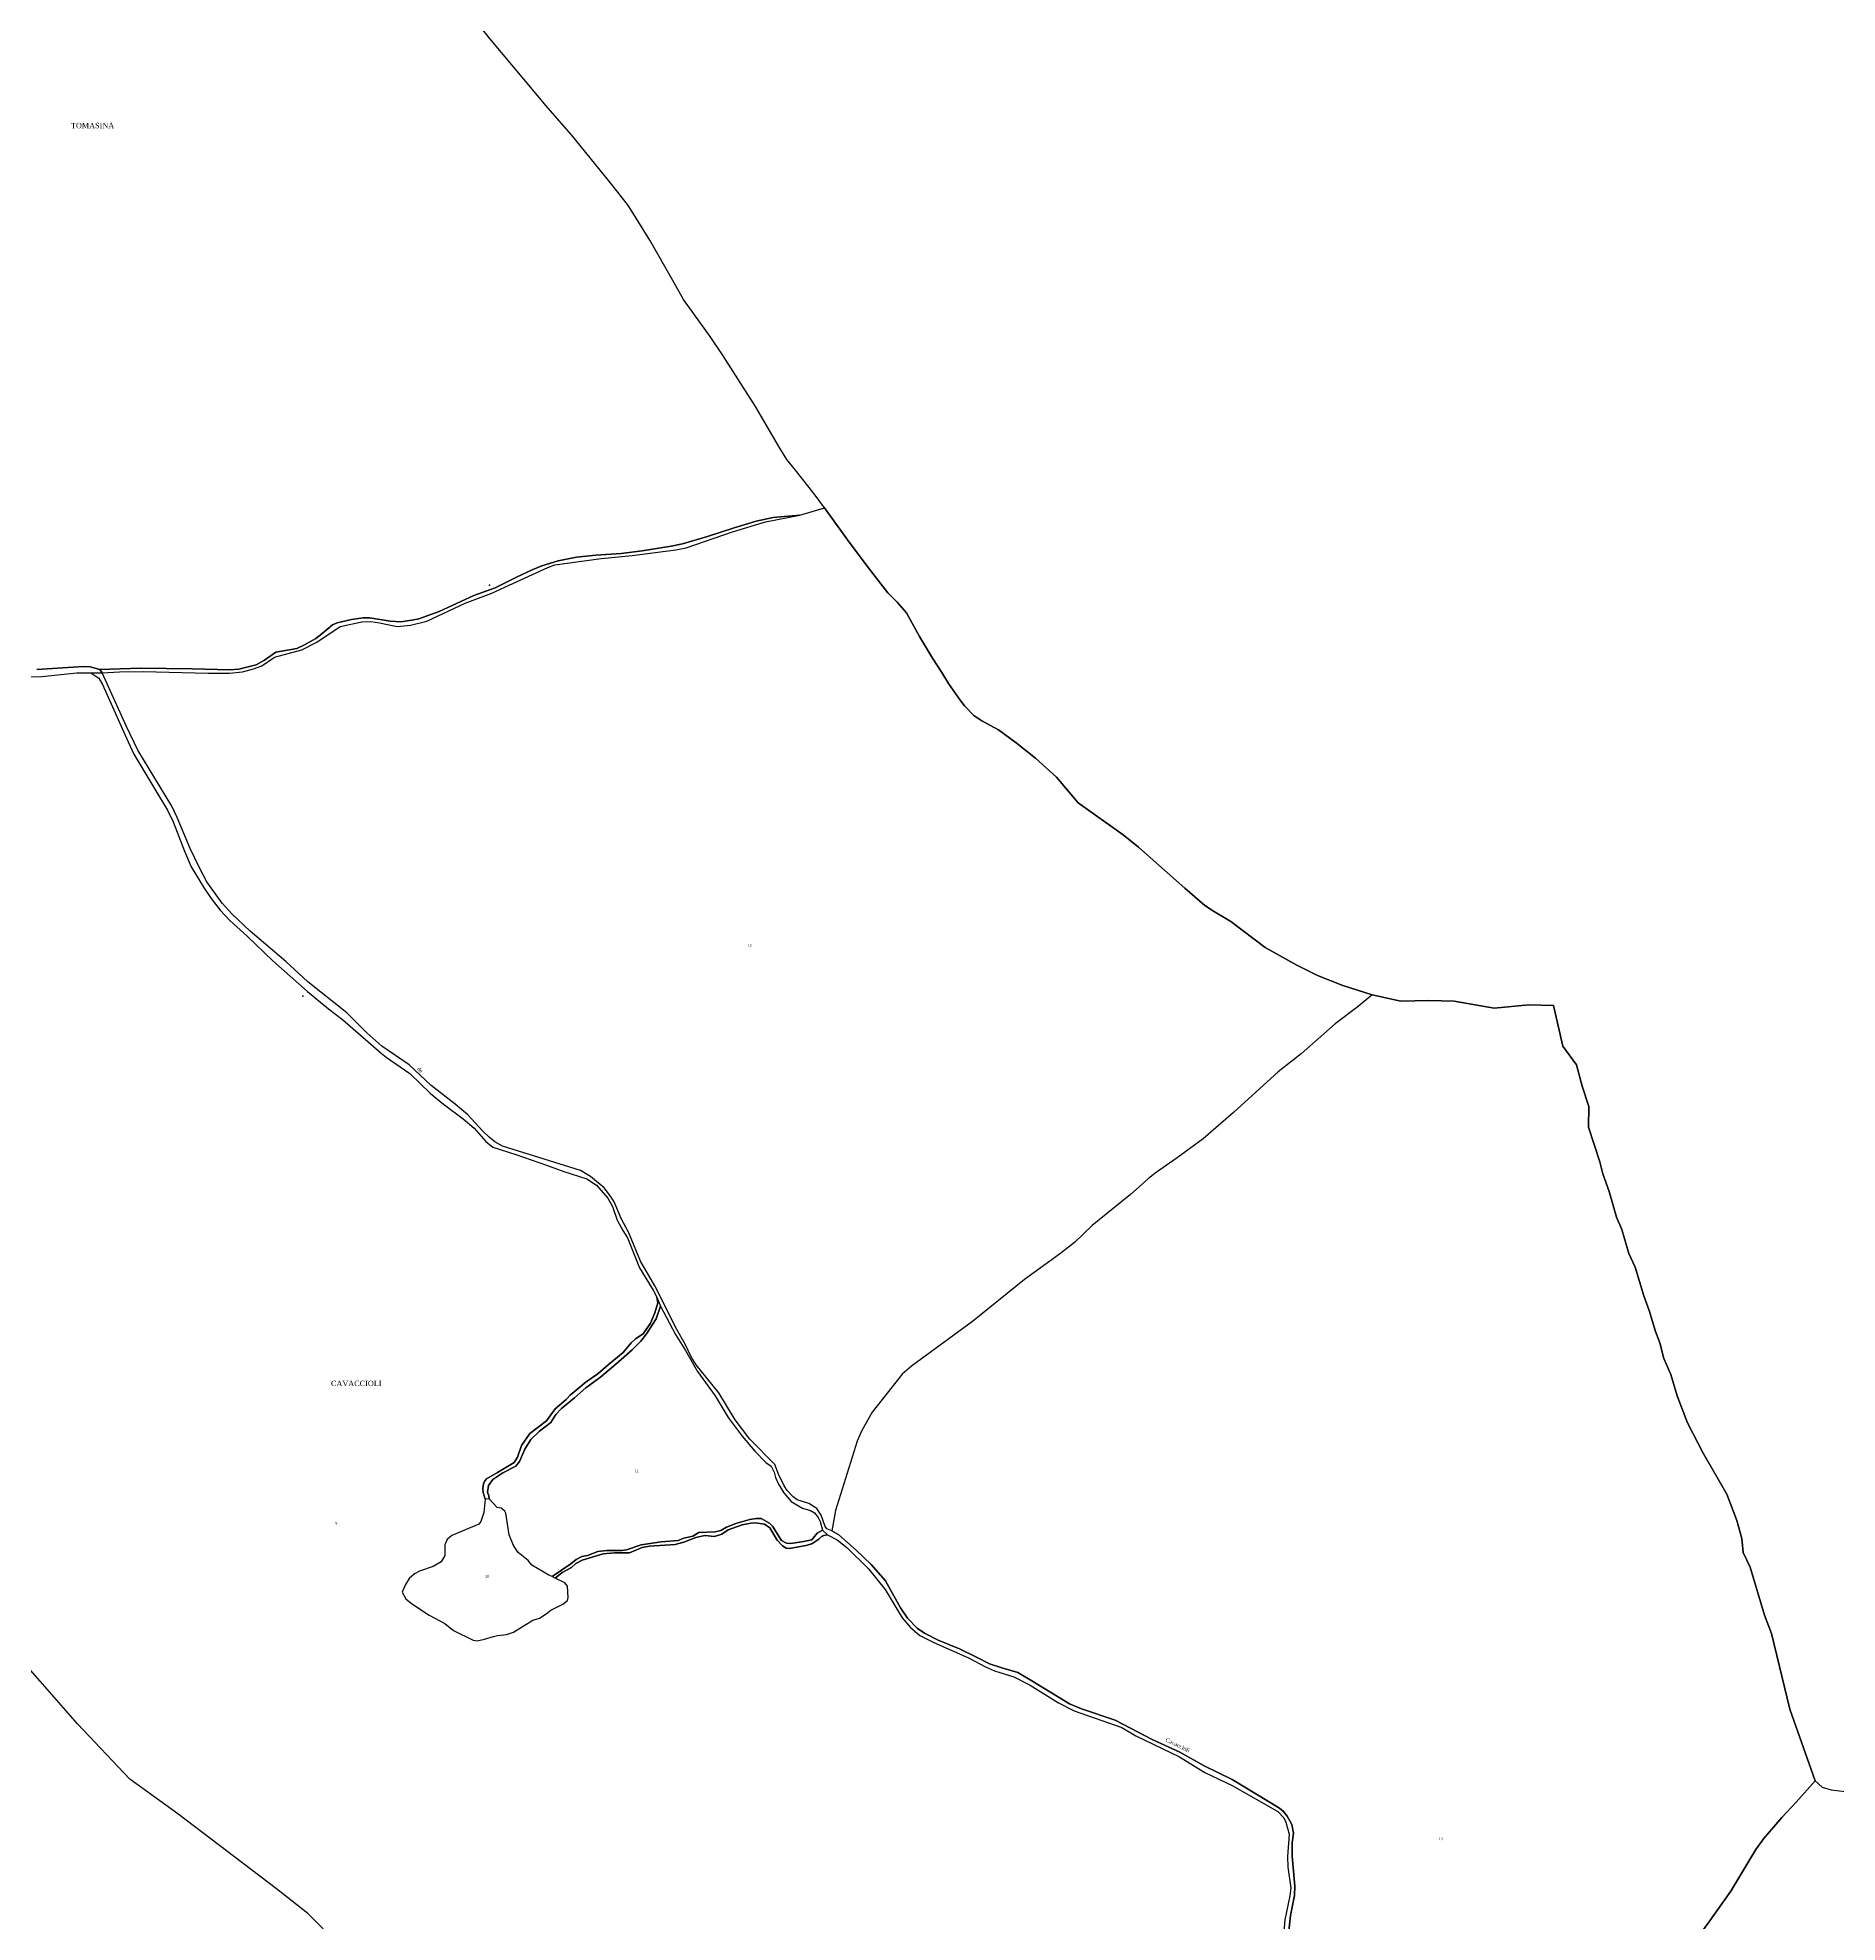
# Model space of a CAD drawing. Extents: x 1197506 to 1206978, y 6141540 to 6151741.
# Drawn here: x 1198907 to 1200248, y 6143154 to 6144558 of the extents above; entities that cross this region are included whole.
import ezdxf

# ---------------------------------------------------------------- set-up
doc = ezdxf.new("R2010")
doc.units = 0
doc.linetypes.add('CONTINU', pattern=[0])
doc.layers.get('0').update_dxf_attribs({"linetype": 'CONTINU'})
for name, color, linetype in [('1FLECHEFL', 7, 'CONTINU'), ('1LIEUDIT', 7, 'CONTINU'), ('1PARCELLE', 7, 'CONTINU'), ('1SECTION', 7, 'CONTINU'), ('1SUBDSECT', 7, 'CONTINU'), ('1TRONFLUV', 7, 'CONTINU'), ('3EAU', 7, 'CONTINU'), ('3LIEUDITTEX', 7, 'CONTINU'), ('3PARCELLETEX', 7, 'CONTINU'), ('3TRONFLUVTEX', 7, 'CONTINU')]:
    doc.layers.add(name, color=color, linetype=linetype)
doc.styles.get("Standard").update_dxf_attribs({"font": 'Times New Roman'})

# ---------------------------------------------------------------- blocks, each defined once
blk = doc.blocks.new('FLECHRU1')
blk.add_point((0, 0))

msp = doc.modelspace()

# ---------------------------------------------------------------- linework, layer by layer
at = {"layer": '1LIEUDIT'}
for points in [[(1198899.99, 6144081.8), (1198910.17, 6144081.93), (1198936.37, 6144084.62), (1198946.72, 6144084.56), (1198946.72, 6144084.56), (1198955.25, 6144084.76), (1198968.19, 6144085.37), (1198985.8, 6144085.67), (1199034.1, 6144084.47), (1199050.1, 6144084.54), (1199059.71, 6144085.52), (1199068.08, 6144087.56), (1199074.14, 6144089.92), (1199083.59, 6144096.22), (1199104.09, 6144101.84), (1199115.19, 6144107.54), (1199132.51, 6144119.25), (1199148.63, 6144122.64), (1199155.38, 6144122.82), (1199161.92, 6144121.92), (1199174.95, 6144119.3), (1199184.99, 6144120.21), (1199197.11, 6144123.2), (1199225.56, 6144136.55), (1199245.46, 6144144.08), (1199258.53, 6144150.03), (1199287.26, 6144163.04), (1199292.42, 6144165), (1199326.91, 6144169.83), (1199350.16, 6144172.01), (1199382.75, 6144176.32), (1199390.36, 6144177.76), (1199424.91, 6144189.8), (1199449.5, 6144197.21), (1199474.97, 6144202.07), (1199493.28, 6144207.57), (1199486.39, 6144217.07), (1199472.71, 6144234.32), (1199465.41, 6144243.58), (1199460.13, 6144252.14), (1199441.89, 6144283.14), (1199417.99, 6144320.69), (1199408.27, 6144335.16), (1199388.29, 6144362.86), (1199380.28, 6144376.99), (1199363.18, 6144406.84), (1199347.29, 6144432.51), (1199339.4, 6144442.64), (1199332.64, 6144451.06), (1199304.9, 6144485.38), (1199287.19, 6144505.63), (1199243.74, 6144557.53), (1199216.45, 6144591.96)], [(1198899.99, 6144081.8), (1198910.17, 6144081.93), (1198936.37, 6144084.62), (1198946.72, 6144084.56), (1198946.72, 6144084.56), (1198955.25, 6144084.76), (1198968.19, 6144085.37), (1198985.8, 6144085.67), (1199034.1, 6144084.47), (1199050.1, 6144084.54), (1199059.71, 6144085.52), (1199068.08, 6144087.56), (1199074.14, 6144089.92), (1199083.59, 6144096.22), (1199104.09, 6144101.84), (1199115.19, 6144107.54), (1199132.51, 6144119.25), (1199148.63, 6144122.64), (1199155.38, 6144122.82), (1199161.92, 6144121.92), (1199174.95, 6144119.3), (1199184.99, 6144120.21), (1199197.11, 6144123.2), (1199225.56, 6144136.55), (1199245.46, 6144144.08), (1199258.53, 6144150.03), (1199287.26, 6144163.04), (1199292.42, 6144165), (1199326.91, 6144169.83), (1199350.16, 6144172.01), (1199382.75, 6144176.32), (1199390.36, 6144177.76), (1199424.91, 6144189.8), (1199449.5, 6144197.21), (1199474.97, 6144202.07), (1199493.28, 6144207.57), (1199511.86, 6144181.89), (1199527.69, 6144160.98), (1199540.5, 6144144.36), (1199547.46, 6144137.37), (1199554.39, 6144129.26), (1199564.18, 6144111.65), (1199573.79, 6144095.64), (1199580.78, 6144085), (1199585.74, 6144076.64), (1199594.42, 6144064.4), (1199597.79, 6144060.11), (1199604.53, 6144052.88), (1199610.56, 6144048.88), (1199622.91, 6144042.19), (1199636.18, 6144032.65), (1199650.51, 6144021.03), (1199666.35, 6144006.95), (1199682.38, 6143987.76), (1199715.87, 6143964.06), (1199727.25, 6143954.76), (1199742.52, 6143941.43), (1199761.88, 6143924.26), (1199776.84, 6143911.42), (1199783.27, 6143907.03), (1199796.23, 6143899.51), (1199821.79, 6143880.17), (1199845.24, 6143866.83), (1199860.79, 6143859.29), (1199879.54, 6143851.7), (1199901.47, 6143844.75), (1199922.87, 6143840.04), (1199943.74, 6143840.55), (1199962.39, 6143839.99), (1199992.3, 6143835), (1200018.16, 6143837.47), (1200036.59, 6143836.79), (1200043.53, 6143806.69), (1200053.58, 6143792.58), (1200057.95, 6143776.68), (1200062.72, 6143761.59), (1200062.65, 6143746.22), (1200071.09, 6143720.44), (1200073.38, 6143711.4), (1200078.09, 6143698.23), (1200083.43, 6143679.32), (1200087.33, 6143669.92), (1200092.57, 6143652.09), (1200097.23, 6143642.03), (1200103.69, 6143620.68), (1200107.9, 6143609.69), (1200112.43, 6143594.02), (1200115.81, 6143585.64), (1200118.66, 6143573.94), (1200123.91, 6143562.13), (1200128.67, 6143546.2), (1200136.36, 6143526.11), (1200147.94, 6143503.54), (1200165.7, 6143472.85), (1200172.99, 6143453.32), (1200176.74, 6143439.79), (1200177.72, 6143429.32), (1200183.01, 6143418.49), (1200193.8, 6143382.81), (1200199.03, 6143369.15), (1200212.49, 6143312.78), (1200222.74, 6143283.97), (1200231.48, 6143259.42), (1200217.23, 6143243.39), (1200206.73, 6143232.08), (1200192.95, 6143216.16), (1200187.14, 6143208.17), (1200168.61, 6143177.25), (1200152.33, 6143154.11), (1200137.3, 6143133.67)], [(1199130.96, 6143137.59), (1199108.36, 6143160.56), (1199085.17, 6143179.03), (1199011.71, 6143234.83), (1198975.82, 6143260.49), (1198936.96, 6143301.91), (1198909.13, 6143333.66), (1198866.87, 6143381.63)], [(1199130.96, 6143137.59), (1199108.36, 6143160.56), (1199085.17, 6143179.03), (1199011.71, 6143234.83), (1198975.82, 6143260.49), (1198936.96, 6143301.91), (1198909.13, 6143333.66), (1198866.87, 6143381.63)]]:
    msp.add_lwpolyline(points, dxfattribs=at)
at = {"layer": '1PARCELLE'}
for points in [[(1198906.57, 6144087.17), (1198941.44, 6144089.47), (1198946.34, 6144089.08), (1198953.39, 6144087.04), (1198983.78, 6144088.05), (1199022.2, 6144087.59), (1199050.6, 6144087.02), (1199057.07, 6144087.42), (1199069.97, 6144090.63), (1199076.07, 6144094.11), (1199084.58, 6144099.94), (1199100.32, 6144102.81), (1199105.42, 6144105.22), (1199114.43, 6144110.28), (1199118.83, 6144113.77), (1199126.92, 6144120.4), (1199130.37, 6144122.03), (1199140.94, 6144124.32), (1199149.75, 6144125.57), (1199154.57, 6144125.54), (1199169.71, 6144123.27), (1199177.81, 6144122.69), (1199185.86, 6144123.81), (1199191.13, 6144124.89), (1199206.43, 6144130.46), (1199232.21, 6144142.24), (1199248.09, 6144147.9), (1199263.91, 6144156), (1199275.51, 6144161.46), (1199282.71, 6144164.36), (1199294.95, 6144168.05), (1199308.53, 6144170.95), (1199322.95, 6144172.2), (1199341.96, 6144173.55), (1199357.51, 6144175.42), (1199379.13, 6144178.95), (1199387.63, 6144180.7), (1199406.11, 6144186.13), (1199426.21, 6144192.65), (1199442.43, 6144197.57), (1199455.22, 6144200.34), (1199474.97, 6144202.07), (1199493.28, 6144207.57), (1199486.39, 6144217.07), (1199472.71, 6144234.32), (1199465.41, 6144243.58), (1199460.13, 6144252.14), (1199441.89, 6144283.14), (1199417.99, 6144320.69), (1199408.27, 6144335.16), (1199388.29, 6144362.86), (1199380.28, 6144376.99), (1199363.18, 6144406.84), (1199347.29, 6144432.51), (1199339.4, 6144442.64), (1199332.64, 6144451.06), (1199304.9, 6144485.38), (1199287.19, 6144505.63), (1199243.74, 6144557.53), (1199216.45, 6144591.96)], [(1198899.99, 6144081.8), (1198910.17, 6144081.93), (1198936.37, 6144084.62), (1198946.72, 6144084.56), (1198952.73, 6144080.82), (1198955.43, 6144075.98), (1198974.49, 6144033.22), (1198978.87, 6144024), (1198994.48, 6143997.97), (1199003.96, 6143982.36), (1199008.13, 6143973.79), (1199016.51, 6143951.74), (1199021.62, 6143940.28), (1199031.27, 6143924.24), (1199036.36, 6143916.57), (1199043.03, 6143907.82), (1199050.2, 6143900.38), (1199063.33, 6143888.54), (1199082.48, 6143870.15), (1199108.32, 6143847.3), (1199123.89, 6143834.31), (1199134.38, 6143826.51), (1199163, 6143801.47), (1199166.84, 6143798.49), (1199184.44, 6143786.22), (1199199.78, 6143771.35), (1199209.5, 6143763.36), (1199224.25, 6143752.57), (1199232.35, 6143745.45), (1199241.16, 6143735.47), (1199246.26, 6143731.24), (1199263.48, 6143725.84), (1199286.37, 6143717.89), (1199299.08, 6143713.16), (1199316.3, 6143707.79), (1199323.51, 6143703.15), (1199331.87, 6143693.45), (1199335.55, 6143687.06), (1199338.96, 6143677), (1199343.19, 6143669.17), (1199346.71, 6143663.7), (1199355.49, 6143641.41), (1199365.79, 6143624.76), (1199368.52, 6143619.67), (1199369.14, 6143615.31), (1199367.02, 6143607.89), (1199363.64, 6143600.3), (1199358.33, 6143592.4), (1199352.6, 6143588.69), (1199349.37, 6143585.59), (1199343.45, 6143578.36), (1199332.32, 6143569.12), (1199324.42, 6143562.55), (1199315.75, 6143556.59), (1199303.87, 6143546.53), (1199301, 6143543.46), (1199292.75, 6143536.48), (1199286.31, 6143527.49), (1199273.76, 6143518.01), (1199267.77, 6143509.26), (1199264.76, 6143500.53), (1199262.15, 6143496.45), (1199249.75, 6143489.07), (1199241.57, 6143484.37), (1199240.02, 6143482.24), (1199239.41, 6143480.63), (1199238.91, 6143477.21), (1199239.17, 6143474.08), (1199240.61, 6143469.06), (1199239.59, 6143459.19), (1199237.25, 6143452.45), (1199235.94, 6143450.51), (1199215.66, 6143442.21), (1199212.37, 6143439.06), (1199210.49, 6143435.07), (1199210.56, 6143427.2), (1199207.68, 6143422.59), (1199201.74, 6143418.94), (1199191.76, 6143415.47), (1199188.04, 6143413.65), (1199183.96, 6143409.99), (1199181.25, 6143405.69), (1199178.84, 6143399.8), (1199181.44, 6143394.89), (1199185.8, 6143391.46), (1199198.81, 6143382.72), (1199210.46, 6143376.53), (1199216.9, 6143371.42), (1199231.65, 6143364.02), (1199234.58, 6143363.72), (1199240.01, 6143364.87), (1199246.83, 6143366.99), (1199249.82, 6143367.56), (1199256.55, 6143368.28), (1199261.57, 6143370.08), (1199276.08, 6143378.98), (1199281.15, 6143380.61), (1199286.1, 6143383.66), (1199289.59, 6143386.53), (1199298.52, 6143390.9), (1199301.91, 6143393.61), (1199302.5, 6143395.91), (1199302.01, 6143404.43), (1199300.02, 6143406.93), (1199292.76, 6143410.42), (1199298.01, 6143414.43), (1199304.89, 6143418.25), (1199308.23, 6143421.14), (1199312.95, 6143423.67), (1199328.53, 6143428.51), (1199337.03, 6143429.09), (1199348.2, 6143429.22), (1199357.59, 6143433.06), (1199362.95, 6143434.08), (1199382.07, 6143435.5), (1199388.47, 6143437.09), (1199397.63, 6143440.66), (1199404.12, 6143442), (1199411.45, 6143441.47), (1199416.89, 6143443.11), (1199421.71, 6143446.27), (1199432.16, 6143450.1), (1199438.48, 6143451.38), (1199441.81, 6143451.63), (1199448.73, 6143450.58), (1199452.61, 6143447.8), (1199458.16, 6143438.69), (1199462.11, 6143434.29), (1199464.82, 6143432.64), (1199467.2, 6143432.42), (1199479.54, 6143434.65), (1199483.92, 6143435.94), (1199489.05, 6143439.32), (1199491.14, 6143441.33), (1199492.87, 6143442.18), (1199495.74, 6143442.62), (1199502.91, 6143438.88), (1199509.95, 6143433.24), (1199526.25, 6143417.34), (1199538.69, 6143402), (1199551.16, 6143380.77), (1199557.51, 6143373.5), (1199564.34, 6143367.73), (1199574.86, 6143362.3), (1199600.65, 6143350.99), (1199613.24, 6143344.28), (1199620.04, 6143341.38), (1199634.46, 6143336.75), (1199646.56, 6143330.59), (1199667.63, 6143317.51), (1199679.44, 6143311.49), (1199714.98, 6143299.02), (1199725.35, 6143292.96), (1199757.9, 6143277.32), (1199776.7, 6143265.59), (1199797.04, 6143255.83), (1199831.18, 6143236.46), (1199835.72, 6143231.76), (1199837.13, 6143228.69), (1199839.49, 6143219.6), (1199838.23, 6143203.01), (1199838.63, 6143195.14), (1199840.85, 6143179.67), (1199840.12, 6143173.82), (1199836.37, 6143155.88), (1199835.72, 6143147.11)], [(1200137.3, 6143133.67), (1200152.33, 6143154.11), (1200168.61, 6143177.25), (1200187.14, 6143208.17), (1200192.95, 6143216.16), (1200206.73, 6143232.08), (1200217.23, 6143243.39), (1200231.48, 6143259.42), (1200222.74, 6143283.97), (1200212.49, 6143312.78), (1200199.03, 6143369.15), (1200193.8, 6143382.81), (1200183.01, 6143418.49), (1200177.72, 6143429.32), (1200176.74, 6143439.79), (1200172.99, 6143453.32), (1200165.7, 6143472.85), (1200147.94, 6143503.54), (1200136.36, 6143526.11), (1200128.67, 6143546.2), (1200123.91, 6143562.13), (1200118.66, 6143573.94), (1200115.81, 6143585.64), (1200112.43, 6143594.02), (1200107.9, 6143609.69), (1200103.69, 6143620.68), (1200097.23, 6143642.03), (1200092.57, 6143652.09), (1200087.33, 6143669.92), (1200083.43, 6143679.32), (1200078.09, 6143698.23), (1200073.38, 6143711.4), (1200071.09, 6143720.44), (1200062.65, 6143746.22), (1200062.72, 6143761.59), (1200057.95, 6143776.68), (1200053.58, 6143792.58), (1200043.53, 6143806.69), (1200036.59, 6143836.79), (1200018.16, 6143837.47), (1199992.3, 6143835), (1199962.39, 6143839.99), (1199943.74, 6143840.55), (1199922.87, 6143840.04), (1199901.47, 6143844.75), (1199891.09, 6143836.18), (1199873.88, 6143823.17), (1199848.41, 6143800.83), (1199831.28, 6143787.54), (1199798.1, 6143757.23), (1199775.6, 6143737.57), (1199756.17, 6143723.5), (1199739.79, 6143712.04), (1199734.47, 6143707.7), (1199721.41, 6143696.19), (1199692.75, 6143673.06), (1199679.62, 6143660.37), (1199668.43, 6143651.65), (1199642.32, 6143632.82), (1199603.55, 6143601.45), (1199558.24, 6143568.16), (1199551.34, 6143562.23), (1199528.83, 6143534.04), (1199521.22, 6143520.22), (1199517.81, 6143512.25), (1199501.68, 6143460.65), (1199498.81, 6143445.62), (1199504.05, 6143442.61), (1199517.08, 6143431.13), (1199528.12, 6143420.47), (1199538.82, 6143408.24), (1199550.07, 6143388.32), (1199555.15, 6143380.57), (1199562.44, 6143373.01), (1199567.88, 6143369.38), (1199577.95, 6143364.26), (1199594.05, 6143357.64), (1199606.67, 6143351.35), (1199616.35, 6143346.51), (1199625.46, 6143343.59), (1199637.42, 6143340.04), (1199647.86, 6143333.8), (1199675.82, 6143316.66), (1199684.9, 6143312.97), (1199709.82, 6143304.46), (1199721.93, 6143298.32), (1199737.49, 6143290.14), (1199758.2, 6143280.64), (1199776.17, 6143270.65), (1199797.01, 6143260.43), (1199832.34, 6143239.04), (1199835.42, 6143236.52), (1199838.19, 6143233.1), (1199841.6, 6143226.78), (1199842.89, 6143220.37), (1199841.91, 6143213.12), (1199841.83, 6143203.29), (1199843.89, 6143180.79), (1199843.64, 6143174.04), (1199840.68, 6143158.99), (1199839.34, 6143147.33)], [(1199130.96, 6143137.59), (1199108.36, 6143160.56), (1199085.17, 6143179.03), (1199011.71, 6143234.83), (1198975.82, 6143260.49), (1198936.96, 6143301.91), (1198909.13, 6143333.66), (1198866.87, 6143381.63)], [(1199130.96, 6143137.59), (1199108.36, 6143160.56), (1199085.17, 6143179.03), (1199011.71, 6143234.83), (1198975.82, 6143260.49), (1198936.96, 6143301.91), (1198909.13, 6143333.66), (1198866.87, 6143381.63)]]:
    msp.add_lwpolyline(points, dxfattribs=at)
for points in [[(1199901.47, 6143844.75), (1199891.09, 6143836.18), (1199873.88, 6143823.17), (1199848.41, 6143800.83), (1199831.28, 6143787.54), (1199798.1, 6143757.23), (1199775.6, 6143737.57), (1199756.17, 6143723.5), (1199739.79, 6143712.04), (1199734.47, 6143707.7), (1199721.41, 6143696.19), (1199692.75, 6143673.06), (1199679.62, 6143660.37), (1199668.43, 6143651.65), (1199642.32, 6143632.82), (1199603.55, 6143601.45), (1199558.24, 6143568.16), (1199551.34, 6143562.23), (1199528.83, 6143534.04), (1199521.22, 6143520.22), (1199517.81, 6143512.25), (1199501.68, 6143460.65), (1199498.81, 6143445.62), (1199495.24, 6143446.98), (1199493.88, 6143448.77), (1199490.84, 6143457.22), (1199487.7, 6143462.32), (1199481.6, 6143466.03), (1199473.05, 6143468.74), (1199470.04, 6143470.86), (1199465.67, 6143475.51), (1199463.42, 6143478.97), (1199459.09, 6143487.7), (1199456.48, 6143495.06), (1199437.83, 6143513.93), (1199426.93, 6143528.35), (1199414.64, 6143548.42), (1199397.69, 6143569.18), (1199393.96, 6143575.26), (1199389.56, 6143584.7), (1199383.41, 6143595.51), (1199366.93, 6143627.99), (1199356.43, 6143646.46), (1199347.63, 6143667.49), (1199341.93, 6143678.1), (1199336.71, 6143690.58), (1199333.86, 6143694.81), (1199329.18, 6143701.01), (1199319.13, 6143709.45), (1199311.63, 6143713.93), (1199253.58, 6143732.12), (1199247.77, 6143735.25), (1199243.48, 6143738.81), (1199238.72, 6143743.25), (1199227.56, 6143755.32), (1199218.33, 6143763.43), (1199200.34, 6143777.32), (1199183.88, 6143792.57), (1199163.62, 6143806.66), (1199152.35, 6143816.5), (1199137.49, 6143831.32), (1199108.53, 6143854.45), (1199091.98, 6143869.59), (1199065.52, 6143892.34), (1199051.79, 6143905.24), (1199044.55, 6143913.19), (1199033.26, 6143928.99), (1199027.67, 6143939.47), (1199020.71, 6143953.78), (1199011, 6143976.99), (1199007.21, 6143985.27), (1198981.79, 6144027), (1198973.38, 6144044.8), (1198955.25, 6144084.76), (1198968.19, 6144085.37), (1198985.8, 6144085.67), (1199034.1, 6144084.47), (1199050.1, 6144084.54), (1199059.71, 6144085.52), (1199068.08, 6144087.56), (1199074.14, 6144089.92), (1199083.59, 6144096.22), (1199104.09, 6144101.84), (1199115.19, 6144107.54), (1199132.51, 6144119.25), (1199148.63, 6144122.64), (1199155.38, 6144122.82), (1199161.92, 6144121.92), (1199174.95, 6144119.3), (1199184.99, 6144120.21), (1199197.11, 6144123.2), (1199225.56, 6144136.55), (1199245.46, 6144144.08), (1199258.53, 6144150.03), (1199287.26, 6144163.04), (1199292.42, 6144165), (1199326.91, 6144169.83), (1199350.16, 6144172.01), (1199382.75, 6144176.32), (1199390.36, 6144177.76), (1199424.91, 6144189.8), (1199449.5, 6144197.21), (1199474.97, 6144202.07), (1199493.28, 6144207.57), (1199511.86, 6144181.89), (1199527.69, 6144160.98), (1199540.5, 6144144.36), (1199547.46, 6144137.37), (1199554.39, 6144129.26), (1199564.18, 6144111.65), (1199573.79, 6144095.64), (1199580.78, 6144085), (1199585.74, 6144076.64), (1199594.42, 6144064.4), (1199597.79, 6144060.11), (1199604.53, 6144052.88), (1199610.56, 6144048.88), (1199622.91, 6144042.19), (1199636.18, 6144032.65), (1199650.51, 6144021.03), (1199666.35, 6144006.95), (1199682.38, 6143987.76), (1199715.87, 6143964.06), (1199727.25, 6143954.76), (1199742.52, 6143941.43), (1199761.88, 6143924.26), (1199776.84, 6143911.42), (1199783.27, 6143907.03), (1199796.23, 6143899.51), (1199821.79, 6143880.17), (1199845.24, 6143866.83), (1199860.79, 6143859.29), (1199879.54, 6143851.7), (1199901.47, 6143844.75)], [(1199243.59, 6143469.42), (1199243.41, 6143471.73), (1199242.38, 6143474.34), (1199243.18, 6143479.24), (1199246.4, 6143483.78), (1199253.7, 6143488.68), (1199263.41, 6143493.83), (1199266.2, 6143497.21), (1199270.07, 6143506.29), (1199274.52, 6143513.57), (1199281.17, 6143519.73), (1199289.53, 6143526.18), (1199293.15, 6143532.34), (1199297.48, 6143536.81), (1199307.18, 6143544.66), (1199315.55, 6143552.18), (1199326.65, 6143560.28), (1199337.98, 6143569.65), (1199350.19, 6143580.45), (1199356.55, 6143586.8), (1199360.9, 6143592.2), (1199367.9, 6143603.61), (1199371.27, 6143612.97), (1199382.34, 6143591.87), (1199389.95, 6143579.8), (1199398.77, 6143564.14), (1199411.84, 6143546.19), (1199421.67, 6143529.9), (1199432.06, 6143516.18), (1199441.39, 6143504.83), (1199449.74, 6143496.59), (1199453.69, 6143493.64), (1199455.9, 6143489.34), (1199456.91, 6143485.33), (1199459.08, 6143480.23), (1199463.07, 6143473.79), (1199468.56, 6143467.43), (1199476.94, 6143462.57), (1199483, 6143460.81), (1199485.82, 6143458.95), (1199488.59, 6143455.51), (1199490.06, 6143452.42), (1199491.82, 6143446.01), (1199488.02, 6143443.91), (1199483.88, 6143438.82), (1199477.78, 6143437.51), (1199468.19, 6143436.07), (1199465.08, 6143436.28), (1199461.46, 6143438.49), (1199454.54, 6143449.15), (1199452.35, 6143451.34), (1199446.31, 6143454.7), (1199442.6, 6143454.85), (1199437.65, 6143454.02), (1199427.21, 6143451.07), (1199420.5, 6143448.31), (1199416.04, 6143445.72), (1199411.94, 6143444.82), (1199399.87, 6143444.22), (1199395.24, 6143441.68), (1199388.64, 6143440.14), (1199384.36, 6143438.27), (1199371.71, 6143437.27), (1199356.82, 6143435.27), (1199345.84, 6143431.42), (1199342.37, 6143431.01), (1199331.16, 6143431.03), (1199324.41, 6143430.25), (1199316.72, 6143427.32), (1199312.66, 6143426.48), (1199308.42, 6143424.12), (1199304.32, 6143420.88), (1199290.59, 6143411.55), (1199287.95, 6143412.55), (1199275.33, 6143420.05), (1199272.57, 6143423.4), (1199265.2, 6143429.52), (1199261.73, 6143434.65), (1199258.46, 6143442.55), (1199256.05, 6143458.72), (1199255.22, 6143460.14), (1199252.43, 6143462.48), (1199249.44, 6143462.84), (1199243.59, 6143469.42)], [(1199240.61, 6143469.06), (1199239.59, 6143459.19), (1199237.25, 6143452.45), (1199235.94, 6143450.51), (1199215.66, 6143442.21), (1199212.37, 6143439.06), (1199210.49, 6143435.07), (1199210.56, 6143427.2), (1199207.68, 6143422.59), (1199201.74, 6143418.94), (1199191.76, 6143415.47), (1199188.04, 6143413.65), (1199183.96, 6143409.99), (1199181.25, 6143405.69), (1199178.84, 6143399.8), (1199181.44, 6143394.89), (1199185.8, 6143391.46), (1199198.81, 6143382.72), (1199210.46, 6143376.53), (1199216.9, 6143371.42), (1199231.65, 6143364.02), (1199234.58, 6143363.72), (1199240.01, 6143364.87), (1199246.83, 6143366.99), (1199249.82, 6143367.56), (1199256.55, 6143368.28), (1199261.57, 6143370.08), (1199276.08, 6143378.98), (1199281.15, 6143380.61), (1199286.1, 6143383.66), (1199289.59, 6143386.53), (1199298.52, 6143390.9), (1199301.91, 6143393.61), (1199302.5, 6143395.91), (1199302.01, 6143404.43), (1199300.02, 6143406.93), (1199292.76, 6143410.42), (1199290.59, 6143411.55), (1199287.95, 6143412.55), (1199275.33, 6143420.05), (1199272.57, 6143423.4), (1199265.2, 6143429.52), (1199261.73, 6143434.65), (1199258.46, 6143442.55), (1199256.05, 6143458.72), (1199255.22, 6143460.14), (1199252.43, 6143462.48), (1199249.44, 6143462.84), (1199243.59, 6143469.42), (1199240.61, 6143469.06)]]:
    msp.add_lwpolyline(points, close=True, dxfattribs=at)
at = {"layer": '1SECTION'}
msp.add_lwpolyline([(1200137.3, 6143133.67), (1200152.33, 6143154.11), (1200168.61, 6143177.25), (1200187.14, 6143208.17), (1200192.95, 6143216.16), (1200206.73, 6143232.08), (1200217.23, 6143243.39), (1200231.48, 6143259.42), (1200236.64, 6143254.56), (1200243.47, 6143252.72), (1200259.94, 6143250.56)], dxfattribs=at)
at = {"layer": '1SUBDSECT'}
msp.add_lwpolyline([(1200137.3, 6143133.67), (1200152.33, 6143154.11), (1200168.61, 6143177.25), (1200187.14, 6143208.17), (1200192.95, 6143216.16), (1200206.73, 6143232.08), (1200217.23, 6143243.39), (1200231.48, 6143259.42), (1200231.48, 6143259.42), (1200222.74, 6143283.97), (1200212.49, 6143312.78), (1200199.03, 6143369.15), (1200193.8, 6143382.81), (1200183.01, 6143418.49), (1200177.72, 6143429.32), (1200176.74, 6143439.79), (1200172.99, 6143453.32), (1200165.7, 6143472.85), (1200147.94, 6143503.54), (1200136.36, 6143526.11), (1200128.67, 6143546.2), (1200123.91, 6143562.13), (1200118.66, 6143573.94), (1200115.81, 6143585.64), (1200112.43, 6143594.02), (1200107.9, 6143609.69), (1200103.69, 6143620.68), (1200097.23, 6143642.03), (1200092.57, 6143652.09), (1200087.33, 6143669.92), (1200083.43, 6143679.32), (1200078.09, 6143698.23), (1200073.38, 6143711.4), (1200071.09, 6143720.44), (1200062.65, 6143746.22), (1200062.72, 6143761.59), (1200057.95, 6143776.68), (1200053.58, 6143792.58), (1200043.53, 6143806.69), (1200036.59, 6143836.79), (1200018.16, 6143837.47), (1199992.3, 6143835), (1199962.39, 6143839.99), (1199943.74, 6143840.55), (1199922.87, 6143840.04), (1199901.47, 6143844.75), (1199879.54, 6143851.7), (1199860.79, 6143859.29), (1199845.24, 6143866.83), (1199821.79, 6143880.17), (1199796.23, 6143899.51), (1199783.27, 6143907.03), (1199776.84, 6143911.42), (1199761.88, 6143924.26), (1199742.52, 6143941.43), (1199727.25, 6143954.76), (1199715.87, 6143964.06), (1199682.38, 6143987.76), (1199666.35, 6144006.95), (1199650.51, 6144021.03), (1199636.18, 6144032.65), (1199622.91, 6144042.19), (1199610.56, 6144048.88), (1199604.53, 6144052.88), (1199597.79, 6144060.11), (1199594.42, 6144064.4), (1199585.74, 6144076.64), (1199580.78, 6144085), (1199573.79, 6144095.64), (1199564.18, 6144111.65), (1199554.39, 6144129.26), (1199547.46, 6144137.37), (1199540.5, 6144144.36), (1199527.69, 6144160.98), (1199511.86, 6144181.89), (1199493.28, 6144207.57), (1199486.39, 6144217.07), (1199472.71, 6144234.32), (1199465.41, 6144243.58), (1199460.13, 6144252.14), (1199441.89, 6144283.14), (1199417.99, 6144320.69), (1199408.27, 6144335.16), (1199388.29, 6144362.86), (1199380.28, 6144376.99), (1199363.18, 6144406.84), (1199347.29, 6144432.51), (1199339.4, 6144442.64), (1199332.64, 6144451.06), (1199304.9, 6144485.38), (1199287.19, 6144505.63), (1199243.74, 6144557.53), (1199216.45, 6144591.96)], dxfattribs=at)
at = {"layer": '1TRONFLUV'}
for points in [[(1198953.39, 6144087.04), (1198955.25, 6144084.76), (1198968.19, 6144085.37), (1198985.8, 6144085.67), (1199034.1, 6144084.47), (1199050.1, 6144084.54), (1199059.71, 6144085.52), (1199068.08, 6144087.56), (1199074.14, 6144089.92), (1199083.59, 6144096.22), (1199104.09, 6144101.84), (1199115.19, 6144107.54), (1199132.51, 6144119.25), (1199148.63, 6144122.64), (1199155.38, 6144122.82), (1199161.92, 6144121.92), (1199174.95, 6144119.3), (1199184.99, 6144120.21), (1199197.11, 6144123.2), (1199225.56, 6144136.55), (1199245.46, 6144144.08), (1199258.53, 6144150.03), (1199287.26, 6144163.04), (1199292.42, 6144165), (1199326.91, 6144169.83), (1199350.16, 6144172.01), (1199382.75, 6144176.32), (1199390.36, 6144177.76), (1199424.91, 6144189.8), (1199449.5, 6144197.21), (1199474.97, 6144202.07), (1199455.22, 6144200.34), (1199442.43, 6144197.57), (1199426.21, 6144192.65), (1199406.11, 6144186.13), (1199387.63, 6144180.7), (1199379.13, 6144178.95), (1199357.51, 6144175.42), (1199341.96, 6144173.55), (1199322.95, 6144172.2), (1199308.53, 6144170.95), (1199294.95, 6144168.05), (1199282.71, 6144164.36), (1199275.51, 6144161.46), (1199263.91, 6144156), (1199248.09, 6144147.9), (1199232.21, 6144142.24), (1199206.43, 6144130.46), (1199191.13, 6144124.89), (1199185.86, 6144123.81), (1199177.81, 6144122.69), (1199169.71, 6144123.27), (1199154.57, 6144125.54), (1199149.75, 6144125.57), (1199140.94, 6144124.32), (1199130.37, 6144122.03), (1199126.92, 6144120.4), (1199118.83, 6144113.77), (1199114.43, 6144110.28), (1199105.42, 6144105.22), (1199100.32, 6144102.81), (1199084.58, 6144099.94), (1199076.07, 6144094.11), (1199069.97, 6144090.63), (1199057.07, 6144087.42), (1199050.6, 6144087.02), (1199022.2, 6144087.59), (1198983.78, 6144088.05), (1198953.39, 6144087.04)], [(1199240.61, 6143469.06), (1199239.17, 6143474.08), (1199238.91, 6143477.21), (1199239.41, 6143480.63), (1199240.02, 6143482.24), (1199241.57, 6143484.37), (1199249.75, 6143489.07), (1199262.15, 6143496.45), (1199264.76, 6143500.53), (1199267.77, 6143509.26), (1199273.76, 6143518.01), (1199286.31, 6143527.49), (1199292.75, 6143536.48), (1199301, 6143543.46), (1199303.87, 6143546.53), (1199315.75, 6143556.59), (1199324.42, 6143562.55), (1199332.32, 6143569.12), (1199343.45, 6143578.36), (1199349.37, 6143585.59), (1199352.6, 6143588.69), (1199358.33, 6143592.4), (1199363.64, 6143600.3), (1199367.02, 6143607.89), (1199369.14, 6143615.31), (1199368.52, 6143619.67), (1199371.27, 6143612.97), (1199367.9, 6143603.61), (1199360.9, 6143592.2), (1199356.55, 6143586.8), (1199350.19, 6143580.45), (1199337.98, 6143569.65), (1199326.65, 6143560.28), (1199315.55, 6143552.18), (1199307.18, 6143544.66), (1199297.48, 6143536.81), (1199293.15, 6143532.34), (1199289.53, 6143526.18), (1199281.17, 6143519.73), (1199274.52, 6143513.57), (1199270.07, 6143506.29), (1199266.2, 6143497.21), (1199263.41, 6143493.83), (1199253.7, 6143488.68), (1199246.4, 6143483.78), (1199243.18, 6143479.24), (1199242.38, 6143474.34), (1199243.41, 6143471.73), (1199243.59, 6143469.42), (1199240.61, 6143469.06)], [(1199491.82, 6143446.01), (1199495.74, 6143442.62), (1199492.87, 6143442.18), (1199491.14, 6143441.33), (1199489.05, 6143439.32), (1199483.92, 6143435.94), (1199479.54, 6143434.65), (1199467.2, 6143432.42), (1199464.82, 6143432.64), (1199462.11, 6143434.29), (1199458.16, 6143438.69), (1199452.61, 6143447.8), (1199448.73, 6143450.58), (1199441.81, 6143451.63), (1199438.48, 6143451.38), (1199432.16, 6143450.1), (1199421.71, 6143446.27), (1199416.89, 6143443.11), (1199411.45, 6143441.47), (1199404.12, 6143442), (1199397.63, 6143440.66), (1199388.47, 6143437.09), (1199382.07, 6143435.5), (1199362.95, 6143434.08), (1199357.59, 6143433.06), (1199348.2, 6143429.22), (1199337.03, 6143429.09), (1199328.53, 6143428.51), (1199312.95, 6143423.67), (1199308.23, 6143421.14), (1199304.89, 6143418.25), (1199298.01, 6143414.43), (1199292.76, 6143410.42), (1199290.59, 6143411.55), (1199304.32, 6143420.88), (1199308.42, 6143424.12), (1199312.66, 6143426.48), (1199316.72, 6143427.32), (1199324.41, 6143430.25), (1199331.16, 6143431.03), (1199342.37, 6143431.01), (1199345.84, 6143431.42), (1199356.82, 6143435.27), (1199371.71, 6143437.27), (1199384.36, 6143438.27), (1199388.64, 6143440.14), (1199395.24, 6143441.68), (1199399.87, 6143444.22), (1199411.94, 6143444.82), (1199416.04, 6143445.72), (1199420.5, 6143448.31), (1199427.21, 6143451.07), (1199437.65, 6143454.02), (1199442.6, 6143454.85), (1199446.31, 6143454.7), (1199452.35, 6143451.34), (1199454.54, 6143449.15), (1199461.46, 6143438.49), (1199465.08, 6143436.28), (1199468.19, 6143436.07), (1199477.78, 6143437.51), (1199483.88, 6143438.82), (1199488.02, 6143443.91), (1199491.82, 6143446.01)]]:
    msp.add_lwpolyline(points, close=True, dxfattribs=at)
for points in [[(1198899.99, 6144081.8), (1198910.17, 6144081.93), (1198936.37, 6144084.62), (1198946.72, 6144084.56), (1198952.73, 6144080.82), (1198955.43, 6144075.98), (1198974.49, 6144033.22), (1198978.87, 6144024), (1198994.48, 6143997.97), (1199003.96, 6143982.36), (1199008.13, 6143973.79), (1199016.51, 6143951.74), (1199021.62, 6143940.28), (1199031.27, 6143924.24), (1199036.36, 6143916.57), (1199043.03, 6143907.82), (1199050.2, 6143900.38), (1199063.33, 6143888.54), (1199082.48, 6143870.15), (1199108.32, 6143847.3), (1199123.89, 6143834.31), (1199134.38, 6143826.51), (1199163, 6143801.47), (1199166.84, 6143798.49), (1199184.44, 6143786.22), (1199199.78, 6143771.35), (1199209.5, 6143763.36), (1199224.25, 6143752.57), (1199232.35, 6143745.45), (1199241.16, 6143735.47), (1199246.26, 6143731.24), (1199263.48, 6143725.84), (1199286.37, 6143717.89), (1199299.08, 6143713.16), (1199316.3, 6143707.79), (1199323.51, 6143703.15), (1199331.87, 6143693.45), (1199335.55, 6143687.06), (1199338.96, 6143677), (1199343.19, 6143669.17), (1199346.71, 6143663.7), (1199355.49, 6143641.41), (1199365.79, 6143624.76), (1199368.52, 6143619.67), (1199371.27, 6143612.97), (1199382.34, 6143591.87), (1199389.95, 6143579.8), (1199398.77, 6143564.14), (1199411.84, 6143546.19), (1199421.67, 6143529.9), (1199432.06, 6143516.18), (1199441.39, 6143504.83), (1199449.74, 6143496.59), (1199453.69, 6143493.64), (1199455.9, 6143489.34), (1199456.91, 6143485.33), (1199459.08, 6143480.23), (1199463.07, 6143473.79), (1199468.56, 6143467.43), (1199476.94, 6143462.57), (1199483, 6143460.81), (1199485.82, 6143458.95), (1199488.59, 6143455.51), (1199490.06, 6143452.42), (1199491.82, 6143446.01), (1199495.74, 6143442.62), (1199502.91, 6143438.88), (1199509.95, 6143433.24), (1199526.25, 6143417.34), (1199538.69, 6143402), (1199551.16, 6143380.77), (1199557.51, 6143373.5), (1199564.34, 6143367.73), (1199574.86, 6143362.3), (1199600.65, 6143350.99), (1199613.24, 6143344.28), (1199620.04, 6143341.38), (1199634.46, 6143336.75), (1199646.56, 6143330.59), (1199667.63, 6143317.51), (1199679.44, 6143311.49), (1199714.98, 6143299.02), (1199725.35, 6143292.96), (1199757.9, 6143277.32), (1199776.7, 6143265.59), (1199797.04, 6143255.83), (1199831.18, 6143236.46), (1199835.72, 6143231.76), (1199837.13, 6143228.69), (1199839.49, 6143219.6), (1199838.23, 6143203.01), (1199838.63, 6143195.14), (1199840.85, 6143179.67), (1199840.12, 6143173.82), (1199836.37, 6143155.88), (1199835.72, 6143147.11)], [(1199839.34, 6143147.33), (1199840.68, 6143158.99), (1199843.64, 6143174.04), (1199843.89, 6143180.79), (1199841.83, 6143203.29), (1199841.91, 6143213.12), (1199842.89, 6143220.37), (1199841.6, 6143226.78), (1199838.19, 6143233.1), (1199835.42, 6143236.52), (1199832.34, 6143239.04), (1199797.01, 6143260.43), (1199776.17, 6143270.65), (1199758.2, 6143280.64), (1199737.49, 6143290.14), (1199721.93, 6143298.32), (1199709.82, 6143304.46), (1199684.9, 6143312.97), (1199675.82, 6143316.66), (1199647.86, 6143333.8), (1199637.42, 6143340.04), (1199625.46, 6143343.59), (1199616.35, 6143346.51), (1199606.67, 6143351.35), (1199594.05, 6143357.64), (1199577.95, 6143364.26), (1199567.88, 6143369.38), (1199562.44, 6143373.01), (1199555.15, 6143380.57), (1199550.07, 6143388.32), (1199538.82, 6143408.24), (1199528.12, 6143420.47), (1199517.08, 6143431.13), (1199504.05, 6143442.61), (1199498.81, 6143445.62), (1199495.24, 6143446.98), (1199493.88, 6143448.77), (1199490.84, 6143457.22), (1199487.7, 6143462.32), (1199481.6, 6143466.03), (1199473.05, 6143468.74), (1199470.04, 6143470.86), (1199465.67, 6143475.51), (1199463.42, 6143478.97), (1199459.09, 6143487.7), (1199456.48, 6143495.06), (1199437.83, 6143513.93), (1199426.93, 6143528.35), (1199414.64, 6143548.42), (1199397.69, 6143569.18), (1199393.96, 6143575.26), (1199389.56, 6143584.7), (1199383.41, 6143595.51), (1199366.93, 6143627.99), (1199356.43, 6143646.46), (1199347.63, 6143667.49), (1199341.93, 6143678.1), (1199336.71, 6143690.58), (1199333.86, 6143694.81), (1199329.18, 6143701.01), (1199319.13, 6143709.45), (1199311.63, 6143713.93), (1199253.58, 6143732.12), (1199247.77, 6143735.25), (1199243.48, 6143738.81), (1199238.72, 6143743.25), (1199227.56, 6143755.32), (1199218.33, 6143763.43), (1199200.34, 6143777.32), (1199183.88, 6143792.57), (1199163.62, 6143806.66), (1199152.35, 6143816.5), (1199137.49, 6143831.32), (1199108.53, 6143854.45), (1199091.98, 6143869.59), (1199065.52, 6143892.34), (1199051.79, 6143905.24), (1199044.55, 6143913.19), (1199033.26, 6143928.99), (1199027.67, 6143939.47), (1199020.71, 6143953.78), (1199011, 6143976.99), (1199007.21, 6143985.27), (1198981.79, 6144027), (1198973.38, 6144044.8), (1198955.25, 6144084.76), (1198953.39, 6144087.04), (1198946.34, 6144089.08), (1198941.44, 6144089.47), (1198906.57, 6144087.17)]]:
    msp.add_lwpolyline(points, dxfattribs=at)
at = {"layer": '3EAU'}
msp.add_lwpolyline([(1199240.61, 6143469.06), (1199239.59, 6143459.19), (1199237.25, 6143452.45), (1199235.94, 6143450.51), (1199215.66, 6143442.21), (1199212.37, 6143439.06), (1199210.49, 6143435.07), (1199210.56, 6143427.2), (1199207.68, 6143422.59), (1199201.74, 6143418.94), (1199191.76, 6143415.47), (1199188.04, 6143413.65), (1199183.96, 6143409.99), (1199181.25, 6143405.69), (1199178.84, 6143399.8), (1199181.44, 6143394.89), (1199185.8, 6143391.46), (1199198.81, 6143382.72), (1199210.46, 6143376.53), (1199216.9, 6143371.42), (1199231.65, 6143364.02), (1199234.58, 6143363.72), (1199240.01, 6143364.87), (1199246.83, 6143366.99), (1199249.82, 6143367.56), (1199256.55, 6143368.28), (1199261.57, 6143370.08), (1199276.08, 6143378.98), (1199281.15, 6143380.61), (1199286.1, 6143383.66), (1199289.59, 6143386.53), (1199298.52, 6143390.9), (1199301.91, 6143393.61), (1199302.5, 6143395.91), (1199302.01, 6143404.43), (1199300.02, 6143406.93), (1199292.76, 6143410.42), (1199290.59, 6143411.55), (1199287.95, 6143412.55), (1199275.33, 6143420.05), (1199272.57, 6143423.4), (1199265.2, 6143429.52), (1199261.73, 6143434.65), (1199258.46, 6143442.55), (1199256.05, 6143458.72), (1199255.22, 6143460.14), (1199252.43, 6143462.48), (1199249.44, 6143462.84), (1199243.59, 6143469.42), (1199240.61, 6143469.06)], close=True, dxfattribs=at)

# ---------------------------------------------------------------- block references
at = {"layer": '1FLECHEFL'}
for p, rotation in [((1199243.92, 6144149.93), 201.8), ((1199104.73, 6143843.76), 138.3)]:
    msp.add_blockref('FLECHRU1', p, dxfattribs=dict(at, rotation=rotation))

# ---------------------------------------------------------------- texts
at = {"layer": '3LIEUDITTEX'}
for s, p in [('TOMASINA', (1198931.98, 6144490.34)), ('CAVACCIOLI', (1199125.72, 6143553.38))]:
    msp.add_text(s, height=4, dxfattribs=at).set_placement(p)
at = {"layer": '3PARCELLETEX'}
for s, p in [('12', (1199436.05, 6143880.66)), ('11', (1199352.07, 6143489.24)), ('9', (1199128.92, 6143450.24)), ('10', (1199240.49, 6143410.79)), ('13', (1199951.12, 6143215.18))]:
    msp.add_text(s, height=2, dxfattribs=at).set_placement(p)
at = {"layer": '3TRONFLUVTEX'}
for s, rotation, p in [('de', 317.4, (1199189.55, 6143789.31)), ('Cavaccioli', 334.1, (1199747.14, 6143288.94))]:
    msp.add_text(s, height=3, rotation=rotation, dxfattribs=at).set_placement(p)

doc.saveas('drawing.dxf')
